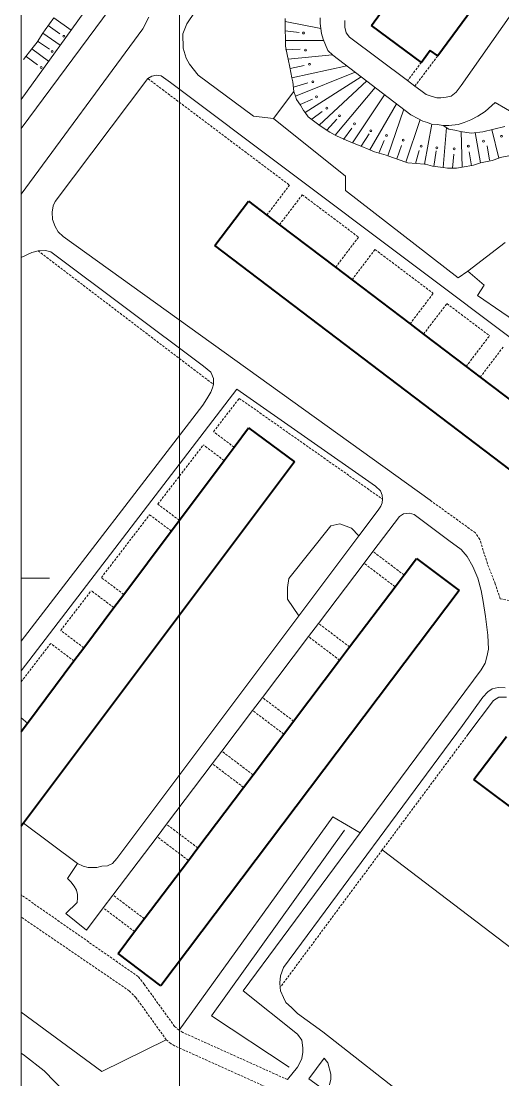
# Model space of a CAD drawing. Extents: x 1000 to 4000, y -5000 to -1000.
# Drawn here: x 1000 to 1101.7, y -2705.9 to -2482.5 of the extents above; entities that cross this region are included whole.
import ezdxf

# ---------------------------------------------------------------- set-up
doc = ezdxf.new("R2010")
doc.units = 0
doc.header["$MEASUREMENT"] = 0
doc.linetypes.add('DASHED', pattern=[0.75, 0.5, -0.25])
for name, color, linetype in [('1', 7, 'CONTINUOUS'), ('11', 7, 'CONTINUOUS'), ('24', 7, 'CONTINUOUS'), ('37', 7, 'CONTINUOUS'), ('40', 7, 'CONTINUOUS'), ('6', 7, 'CONTINUOUS'), ('границы команд_1', 10, 'CONTINUOUS')]:
    doc.layers.add(name, color=color, linetype=linetype)

msp = doc.modelspace()

# ---------------------------------------------------------------- linework, layer by layer
at = {"layer": '1', "color": 253, "linetype": 'Continuous', "lineweight": 0}
for p, q in [((1000, -2000), (1000, -3000)), ((1005.96, -2600), (1000, -2600))]:
    msp.add_line(p, q, dxfattribs=at)
at = {"layer": '11', "color": 253, "linetype": 'Continuous', "lineweight": 0}
for p, q in [((1033.33, -2695.44), (1065.83, -2650.37)), ((1065.83, -2650.37), (1071.59, -2653.76)), ((1076.25, -2657.36), (1145.12, -2709.84)), ((1000, -2691.64), (1017.01, -2704.13)), ((1017.01, -2704.13), (1030.64, -2697.43))]:
    msp.add_line(p, q, dxfattribs=at)
at = {"layer": '24', "color": 253, "linetype": 'Continuous', "lineweight": 0}
for p, q in [((1118.39, -2459.65), (1092.92, -2496.03)), ((1000, -2505.08), (1023.73, -2473.14)), ((1000, -2498.96), (1015.73, -2477.12)), ((1034.96, -2482.99), (1038.34, -2477.96)), ((1025.68, -2484.09), (1026.97, -2481.62)), ((1063.1, -2481.74), (1063.1, -2482.95)), ((1068.37, -2483.74), (1068.37, -2482.33)), ((1025.68, -2484.09), (1000, -2518.99)), ((1034.17, -2485.1), (1034.96, -2482.99)), ((1063.1, -2482.95), (1063.42, -2485.05)), ((1068.61, -2484.91), (1068.37, -2483.74)), ((1034.21, -2488.13), (1034.17, -2485.1)), ((1063.42, -2485.05), (1063.8, -2486.26)), ((1063.8, -2486.26), (1064.24, -2487.47)), ((1069.31, -2485.85), (1068.61, -2484.91)), ((1081.6, -2495.01), (1069.31, -2485.85)), ((1034.83, -2490.26), (1034.21, -2488.13)), ((1064.24, -2487.47), (1064.75, -2488.62)), ((1064.75, -2488.62), (1065.83, -2489.63)), ((1035.53, -2491.55), (1034.83, -2490.26)), ((1065.83, -2489.63), (1082.28, -2502.19)), ((1037.35, -2493.84), (1035.53, -2491.55)), ((1007.21, -2520.51), (1026.77, -2494.58)), ((1026.77, -2494.58), (1027.56, -2494.05)), ((1027.56, -2494.05), (1028.58, -2493.82)), ((1028.58, -2493.82), (1029.55, -2494.01)), ((1029.55, -2494.01), (1031.53, -2495.4)), ((1031.53, -2495.4), (1276.24, -2679.07)), ((1049.05, -2502.51), (1037.35, -2493.84)), ((1083.14, -2496.16), (1081.6, -2495.01)), ((1084.38, -2497.08), (1083.14, -2496.16)), ((1085.55, -2497.9), (1084.38, -2497.08)), ((1086.6, -2498.25), (1085.55, -2497.9)), ((1091.87, -2497.43), (1090.82, -2498.25)), ((1092.92, -2496.03), (1091.87, -2497.43)), ((1087.77, -2498.6), (1086.6, -2498.25)), ((1088.59, -2498.6), (1087.77, -2498.6)), ((1089.76, -2498.49), (1088.59, -2498.6)), ((1090.82, -2498.25), (1089.76, -2498.49)), ((1097.96, -2501.49), (1100.12, -2499.6)), ((1100.12, -2499.6), (1104.45, -2502.17)), ((1053.26, -2502.97), (1049.05, -2502.51)), ((1082.28, -2502.19), (1083.93, -2503.08)), ((1094.97, -2503.27), (1096.43, -2502.51)), ((1096.43, -2502.51), (1097.96, -2501.49)), ((1068.48, -2515.16), (1053.26, -2502.97)), ((1083.93, -2503.08), (1084.82, -2503.53)), ((1084.82, -2503.53), (1085.77, -2503.85)), ((1085.77, -2503.85), (1086.66, -2504.16)), ((1086.66, -2504.16), (1087.87, -2504.29)), ((1087.87, -2504.29), (1089.14, -2504.48)), ((1089.14, -2504.48), (1090.29, -2504.48)), ((1090.29, -2504.48), (1092.24, -2504.29)), ((1092.24, -2504.29), (1093.51, -2503.85)), ((1093.51, -2503.85), (1094.97, -2503.27)), ((1068.48, -2518.21), (1068.48, -2515.16)), ((1092.29, -2536.64), (1068.48, -2518.21)), ((1006.55, -2522.8), (1006.75, -2521.44)), ((1006.75, -2521.44), (1007.21, -2520.51)), ((1006.65, -2524.28), (1006.55, -2522.8)), ((1007.15, -2525.81), (1006.65, -2524.28)), ((1007.8, -2526.95), (1007.15, -2525.81)), ((1008.85, -2527.89), (1007.8, -2526.95)), ((1086.36, -2583.58), (1008.85, -2527.89)), ((1002.28, -2531.28), (1000, -2532.35)), ((1003.57, -2530.93), (1002.28, -2531.28)), ((1005.11, -2530.84), (1003.57, -2530.93)), ((1006.25, -2531.17), (1005.11, -2530.84)), ((1038.51, -2555.27), (1006.25, -2531.17)), ((1094.28, -2535.23), (1092.29, -2536.64)), ((1097.79, -2538.16), (1094.28, -2535.23)), ((1096.39, -2540.39), (1097.79, -2538.16)), ((1106.81, -2547.53), (1096.39, -2540.39)), ((1040.03, -2556.55), (1038.51, -2555.27)), ((1040.61, -2557.84), (1040.03, -2556.55)), ((1040.61, -2559.13), (1040.61, -2557.84)), ((1045.55, -2560.15), (1000, -2619.56)), ((1040.03, -2560.77), (1040.38, -2559.84)), ((1040.38, -2559.84), (1040.61, -2559.13)), ((1074.8, -2580.62), (1045.55, -2560.15)), ((1038.39, -2563.47), (1039.21, -2562.18)), ((1039.21, -2562.18), (1040.03, -2560.77)), ((1000, -2613.32), (1038.39, -2563.47)), ((1075.85, -2581.56), (1074.8, -2580.62)), ((1076.2, -2582.49), (1075.85, -2581.56)), ((1076.29, -2583.34), (1076.2, -2582.49)), ((1075.38, -2585.66), (1075.97, -2584.84)), ((1075.97, -2584.84), (1076.2, -2584.13)), ((1076.2, -2584.13), (1076.29, -2583.34)), ((1071.33, -2591.07), (1075.38, -2585.66)), ((1079.91, -2587.03), (1074.29, -2594.39)), ((1080.73, -2586.45), (1079.91, -2587.03)), ((1081.97, -2586.29), (1080.73, -2586.45)), ((1082.95, -2586.56), (1081.97, -2586.29)), ((1090.33, -2592.07), (1082.95, -2586.56)), ((1058.65, -2607.95), (1071.33, -2591.07)), ((1092.9, -2593.94), (1090.33, -2592.07)), ((1094.19, -2595.47), (1092.9, -2593.94)), ((1074.29, -2594.39), (1072.4, -2596.87)), ((1095.36, -2597.57), (1094.19, -2595.47)), ((1072.4, -2596.87), (1062.79, -2609.57)), ((1096.41, -2600.03), (1095.36, -2597.57)), ((1097.11, -2602.61), (1096.41, -2600.03)), ((1097.58, -2604.96), (1097.11, -2602.61)), ((1098.06, -2608.09), (1097.58, -2604.96)), ((1020.22, -2659.18), (1058.65, -2607.95)), ((1062.79, -2609.57), (1060.68, -2612.36)), ((1098.53, -2612.07), (1098.06, -2608.09)), ((1098.65, -2615), (1098.53, -2612.07)), ((1060.68, -2612.36), (1050.94, -2625.22)), ((1098.3, -2616.64), (1098.65, -2615)), ((1097.12, -2619.33), (1097.94, -2617.93)), ((1097.94, -2617.93), (1098.3, -2616.64)), ((1071.59, -2653.76), (1097.12, -2619.33)), ((1099.48, -2623.4), (1100.7, -2623.09)), ((1100.7, -2623.09), (1102.18, -2623.16)), ((1050.94, -2625.22), (1048.88, -2627.95)), ((1093.16, -2631.13), (1097.49, -2625.16)), ((1097.49, -2625.16), (1098.55, -2623.98)), ((1098.55, -2623.98), (1099.48, -2623.4)), ((1099.72, -2625.86), (1100.85, -2625.1)), ((1100.85, -2625.1), (1102.47, -2625.13)), ((1094.33, -2633.01), (1099.72, -2625.86)), ((1000, -2629.51), (1001.33, -2630.59)), ((1048.88, -2627.95), (1042.37, -2636.54)), ((1055.41, -2682.21), (1093.16, -2631.13)), ((1042.37, -2636.54), (1040.36, -2639.19)), ((1040.36, -2639.19), (1030.7, -2651.95)), ((1030.7, -2651.95), (1028.7, -2654.59)), ((1046.86, -2687.09), (1071.59, -2653.76)), ((1028.7, -2654.59), (1019.38, -2666.9)), ((1009.8, -2663.4), (1011.91, -2660.24)), ((1011.91, -2660.24), (1013.08, -2660.82)), ((1013.08, -2660.82), (1014.13, -2661.06)), ((1014.13, -2661.06), (1015.18, -2661.06)), ((1015.18, -2661.06), (1016, -2661.06)), ((1016, -2661.06), (1017.06, -2660.82)), ((1017.06, -2660.82), (1018.23, -2660.71)), ((1018.23, -2660.71), (1019.28, -2660.24)), ((1019.28, -2660.24), (1020.22, -2659.18)), ((1010.5, -2664.11), (1009.8, -2663.4)), ((1011.21, -2665.04), (1010.5, -2664.11)), ((1011.67, -2665.86), (1011.21, -2665.04)), ((1011.91, -2666.8), (1011.67, -2665.86)), ((1011.79, -2668.44), (1011.91, -2667.5)), ((1011.91, -2667.5), (1011.91, -2666.8)), ((1019.38, -2666.9), (1017.33, -2669.61)), ((1009.45, -2670.78), (1011.79, -2668.44)), ((1017.33, -2669.61), (1013.78, -2674.3)), ((1013.78, -2674.3), (1009.45, -2670.78)), ((1054.78, -2683.94), (1055.41, -2682.21)), ((1054.63, -2685.46), (1054.78, -2683.94)), ((1054.7, -2686.39), (1054.63, -2685.46)), ((1058.32, -2696.23), (1046.86, -2687.09)), ((1054.75, -2687.09), (1054.7, -2686.39)), ((1055.41, -2688.53), (1054.75, -2687.09)), ((1055.88, -2689.59), (1055.41, -2688.53)), ((1057.05, -2690.64), (1055.88, -2689.59)), ((1058.34, -2691.93), (1057.05, -2690.64)), ((1063.69, -2695.77), (1058.34, -2691.93)), ((1059.26, -2697.52), (1058.32, -2696.23)), ((1083.35, -2711.12), (1063.69, -2695.77)), ((1059.49, -2699.16), (1059.26, -2697.52)), ((1059.49, -2700.09), (1059.49, -2699.16)), ((1058.91, -2702.2), (1059.26, -2701.38)), ((1059.26, -2701.38), (1059.49, -2700.09)), ((1063.97, -2701.32), (1060.75, -2705.66)), ((1064.5, -2701.97), (1063.97, -2701.32)), ((1056.22, -2705.85), (1058.32, -2703.26)), ((1058.32, -2703.26), (1058.91, -2702.2)), ((1064.73, -2702.34), (1064.5, -2701.97)), ((1065.39, -2704.71), (1064.73, -2702.34)), ((1060.75, -2705.66), (1064.3, -2708.3)), ((1065.12, -2706.95), (1065.39, -2705.76)), ((1065.39, -2705.76), (1065.39, -2704.71))]:
    msp.add_line(p, q, dxfattribs=at)
at = {"layer": '24', "color": 253, "linetype": 'DASHED', "lineweight": 0}
for p, q in [((1084.51, -2491.16), (1081.6, -2495.01)), ((1087.95, -2489.8), (1083.14, -2496.16)), ((1026.77, -2494.58), (1056.66, -2517.07)), ((1051.87, -2523.38), (1056.66, -2517.07)), ((1054.55, -2525.42), (1059.36, -2519.1)), ((1059.36, -2519.1), (1071.23, -2528.03)), ((1066.39, -2534.41), (1071.23, -2528.03)), ((1003.57, -2530.93), (1040.61, -2559.13)), ((1069.86, -2537.04), (1074.71, -2530.65)), ((1074.71, -2530.65), (1087.01, -2539.9)), ((1082.11, -2546.35), (1087.01, -2539.9)), ((1084.96, -2548.52), (1089.88, -2542.06)), ((1089.88, -2542.06), (1098.89, -2548.84)), ((1093.95, -2555.35), (1098.89, -2548.84)), ((1096.93, -2557.61), (1101.88, -2551.09)), ((1040.62, -2569.11), (1046.05, -2562.06)), ((1046.05, -2562.06), (1076.29, -2583.34)), ((1044.97, -2572.37), (1040.62, -2569.11)), ((1028.86, -2584.39), (1038.48, -2571.89)), ((1042.86, -2575.18), (1038.48, -2571.89)), ((1033.4, -2587.8), (1028.86, -2584.39)), ((1095.9, -2590.45), (1086.36, -2583.58)), ((1016.93, -2599.9), (1027.13, -2586.64)), ((1031.7, -2590.07), (1027.13, -2586.64)), ((1096.84, -2591.85), (1095.9, -2590.45)), ((1098.47, -2597.01), (1096.84, -2591.85)), ((1080.84, -2599.34), (1074.29, -2594.39)), ((1078.96, -2601.82), (1072.4, -2596.87)), ((1100.11, -2601.22), (1098.47, -2597.01)), ((1021.67, -2603.45), (1016.93, -2599.9)), ((1008.35, -2611.05), (1014.8, -2602.66)), ((1019.58, -2606.24), (1014.8, -2602.66)), ((1101.15, -2604.39), (1100.11, -2601.22)), ((1116.36, -2607.2), (1101.15, -2604.39)), ((1069.35, -2614.53), (1062.79, -2609.57)), ((1013.23, -2614.71), (1008.35, -2611.05)), ((1000, -2621.9), (1006.23, -2613.8)), ((1011.15, -2617.49), (1006.23, -2613.8)), ((1067.25, -2617.32), (1060.68, -2612.36)), ((1057.52, -2630.19), (1050.94, -2625.22)), ((1055.46, -2632.92), (1048.88, -2627.95)), ((1094.33, -2633.01), (1076.25, -2657.36)), ((1048.96, -2641.52), (1042.37, -2636.54)), ((1046.95, -2644.17), (1040.36, -2639.19)), ((1037.3, -2656.94), (1030.7, -2651.95)), ((1035.31, -2659.58), (1028.7, -2654.59)), ((1076.25, -2657.36), (1054.7, -2686.39)), ((1024.71, -2684.11), (1000, -2666.86)), ((1025.99, -2671.9), (1019.38, -2666.9)), ((1023.95, -2674.61), (1017.33, -2669.61)), ((1022.82, -2687.14), (1000, -2671.53)), ((1025.98, -2685.73), (1024.71, -2684.11)), ((1032.4, -2694.62), (1025.98, -2685.73)), ((1024.23, -2688.54), (1022.82, -2687.14)), ((1030.64, -2697.43), (1024.23, -2688.54)), ((1033.33, -2695.44), (1032.4, -2694.62)), ((1034.15, -2695.91), (1033.33, -2695.44)), ((1056.22, -2705.85), (1034.15, -2695.91)), ((1031.58, -2698.25), (1030.64, -2697.43)), ((1032.4, -2698.72), (1031.58, -2698.25)), ((1054.37, -2708.61), (1032.4, -2698.72))]:
    msp.add_line(p, q, dxfattribs=at)
at = {"layer": '37', "color": 253, "linetype": 'Continuous', "lineweight": 0}
for p, q in [((1005.09, -2484.29), (1006.88, -2481.74)), ((1006.88, -2481.74), (1010.54, -2484.32)), ((1055.76, -2482.52), (1055.76, -2481.89)), ((1004.59, -2485.02), (1005.09, -2484.29)), ((1005.73, -2483.38), (1008.18, -2485.1)), ((1055.76, -2482.52), (1063.25, -2483.97)), ((1055.76, -2482.8), (1055.76, -2482.52)), ((1055.76, -2484.37), (1055.76, -2482.8)), ((1055.84, -2486.03), (1055.76, -2484.37)), ((1055.76, -2484.52), (1058.73, -2484.84)), ((1002.28, -2488.28), (1003.35, -2486.85)), ((1003.35, -2486.85), (1004.59, -2485.02)), ((1003.47, -2486.68), (1005.96, -2488.36)), ((1004.59, -2485.02), (1008.26, -2487.5)), ((1055.84, -2486.52), (1055.84, -2486.03)), ((1055.84, -2486.52), (1063.88, -2486.53)), ((1055.84, -2487.72), (1055.84, -2486.52)), ((1000.52, -2490.53), (1002.28, -2488.28)), ((1002.28, -2488.28), (1005.79, -2490.92)), ((1056.25, -2489.87), (1055.84, -2487.72)), ((1055.84, -2488.52), (1058.94, -2488.37)), ((1001.08, -2489.88), (1003.48, -2491.68)), ((1056.38, -2490.47), (1056.25, -2489.87)), ((1056.38, -2490.47), (1065.7, -2489.53)), ((1056.75, -2492.19), (1056.38, -2490.47)), ((1057.16, -2494.39), (1056.75, -2492.19)), ((1056.8, -2492.42), (1059.73, -2491.79)), ((1057.16, -2494.39), (1068.76, -2491.87)), ((1057.92, -2498.3), (1070.49, -2493.19)), ((1057.33, -2495.25), (1057.16, -2494.39)), ((1057.57, -2497.31), (1057.33, -2495.25)), ((1057.53, -2496.35), (1060.5, -2495.49)), ((1059.96, -2501.71), (1071.82, -2494.21)), ((1062.91, -2504.38), (1072.97, -2495.08)), ((1057.92, -2498.3), (1057.57, -2497.31)), ((1066.3, -2506.49), (1074.76, -2496.45)), ((1069.95, -2508.13), (1076.74, -2497.97)), ((1058.15, -2498.97), (1057.92, -2498.3)), ((1058.98, -2500.21), (1058.15, -2498.97)), ((1058.88, -2500.05), (1061.55, -2498.89)), ((1059.64, -2501.28), (1058.98, -2500.21)), ((1073.65, -2509.64), (1079.24, -2499.87)), ((1059.96, -2501.71), (1059.64, -2501.28)), ((1060.63, -2502.61), (1059.96, -2501.71)), ((1061.35, -2503.17), (1063.56, -2501.52)), ((1077.44, -2510.9), (1080.77, -2501.04)), ((1062.86, -2504.34), (1060.63, -2502.61)), ((1062.91, -2504.38), (1062.86, -2504.34)), ((1065.16, -2505.89), (1062.91, -2504.38)), ((1064.57, -2505.49), (1066.66, -2503.17)), ((1081.23, -2512.18), (1084.25, -2503.24)), ((1085.19, -2512.64), (1086.7, -2504.17)), ((1090.3, -2505.23), (1089.14, -2504.48)), ((1102.11, -2504.65), (1097.49, -2505.81)), ((1066.3, -2506.49), (1065.16, -2505.89)), ((1066.73, -2506.72), (1066.3, -2506.49)), ((1069.12, -2507.8), (1066.73, -2506.72)), ((1068.07, -2507.43), (1069.79, -2505.01)), ((1071.8, -2508.87), (1073.49, -2506.26)), ((1089.11, -2513.37), (1089.8, -2504.91)), ((1091.54, -2505.48), (1090.3, -2505.23)), ((1092.78, -2505.73), (1091.54, -2505.48)), ((1095.01, -2506.06), (1092.78, -2505.73)), ((1093.09, -2513.3), (1092.93, -2505.75)), ((1097.49, -2505.81), (1095.01, -2506.06)), ((1096.97, -2512.37), (1095.86, -2505.97)), ((1100.84, -2511.36), (1099.38, -2505.34)), ((1069.95, -2508.13), (1069.12, -2507.8)), ((1071.6, -2508.79), (1069.95, -2508.13)), ((1073.65, -2509.64), (1071.6, -2508.79)), ((1075.53, -2510.32), (1076.65, -2507.64)), ((1079.33, -2511.54), (1080.29, -2508.7)), ((1098.88, -2511.76), (1098.4, -2508.8)), ((1074.58, -2510.03), (1073.65, -2509.64)), ((1077.05, -2510.77), (1074.58, -2510.03)), ((1077.44, -2510.9), (1077.05, -2510.77)), ((1081.23, -2512.18), (1077.44, -2510.9)), ((1083.23, -2512.47), (1084.06, -2509.74)), ((1087.14, -2513.11), (1087.6, -2509.85)), ((1091.11, -2513.49), (1091.36, -2510.53)), ((1095.07, -2512.98), (1094.59, -2510.02)), ((1100.84, -2511.36), (1099.42, -2511.83)), ((1101.15, -2511.25), (1100.84, -2511.36)), ((1103.71, -2510.76), (1101.15, -2511.25)), ((1081.66, -2512.33), (1081.23, -2512.18)), ((1085.19, -2512.64), (1081.66, -2512.33)), ((1085.38, -2512.66), (1085.19, -2512.64)), ((1086.86, -2513.07), (1085.38, -2512.66)), ((1089.11, -2513.37), (1086.86, -2513.07)), ((1090, -2513.49), (1089.11, -2513.37)), ((1091.9, -2513.49), (1090, -2513.49)), ((1093.09, -2513.3), (1091.9, -2513.49)), ((1093.96, -2513.16), (1093.09, -2513.3)), ((1095.54, -2512.82), (1093.96, -2513.16)), ((1096.97, -2512.37), (1095.54, -2512.82)), ((1097.35, -2512.25), (1096.97, -2512.37)), ((1099.42, -2511.83), (1097.35, -2512.25))]:
    msp.add_line(p, q, dxfattribs=at)
for centre in [(1008.99, -2485.65), (1059.63, -2484.95), (1006.56, -2488.83), (1060.02, -2488.54), (1060.89, -2491.56), (1004.21, -2492.25), (1061.6, -2495.23), (1062.38, -2498.4), (1064.52, -2500.82), (1067.23, -2502.4), (1070.4, -2504.1), (1073.84, -2505.57), (1077.12, -2506.56), (1101.43, -2506.75), (1080.69, -2507.58), (1084.48, -2508.86), (1087.78, -2509.18), (1091.45, -2509.38), (1094.42, -2508.84), (1097.63, -2507.77)]:
    msp.add_circle(centre, 0.2, dxfattribs=at)
at = {"layer": '40', "color": 253, "linetype": 'Continuous', "lineweight": 0}
for p, q in [((1053.26, -2502.97), (1057.57, -2497.31)), ((1094.28, -2535.23), (1102.2, -2529.18)), ((1056.49, -2600.08), (1065.39, -2589)), ((1065.39, -2589), (1067.31, -2588.52)), ((1067.31, -2588.52), (1069.72, -2589.48)), ((1069.72, -2589.48), (1071.33, -2591.07)), ((1056.24, -2602.01), (1056.49, -2600.08)), ((1056.24, -2604.42), (1056.24, -2602.01)), ((1058.65, -2607.95), (1056.24, -2604.42)), ((1011.91, -2660.24), (1000.46, -2651.74)), ((1040.2, -2692.38), (1068.3, -2653.21)), ((1056.57, -2703.22), (1040.2, -2692.38)), ((1000.68, -2700.74), (1000, -2700.26)), ((1004.87, -2704.01), (1000.68, -2700.74)), ((1009.45, -2708.75), (1004.87, -2704.01))]:
    msp.add_line(p, q, dxfattribs=at)
at = {"layer": '6', "color": 253, "linetype": 'Continuous', "lineweight": 40}
for p, q in [((1099.93, -2473.56), (1087.95, -2489.8)), ((1073.95, -2483.38), (1075.87, -2480.78)), ((1084.51, -2491.16), (1073.95, -2483.38)), ((1086.37, -2488.64), (1084.51, -2491.16)), ((1087.95, -2489.8), (1086.37, -2488.64)), ((1040.91, -2529.8), (1048.01, -2520.45)), ((1048.01, -2520.45), (1051.87, -2523.38)), ((1051.87, -2523.38), (1054.55, -2525.42)), ((1054.55, -2525.42), (1066.39, -2534.41)), ((1123.66, -2592.65), (1040.91, -2529.8)), ((1066.39, -2534.41), (1069.86, -2537.04)), ((1069.86, -2537.04), (1082.11, -2546.35)), ((1082.11, -2546.35), (1084.96, -2548.52)), ((1084.96, -2548.52), (1093.95, -2555.35)), ((1093.95, -2555.35), (1096.93, -2557.61)), ((1096.93, -2557.61), (1108.97, -2566.76)), ((1044.97, -2572.37), (1048.01, -2568.31)), ((1048.01, -2568.31), (1057.68, -2575.49)), ((1042.86, -2575.18), (1044.97, -2572.37)), ((1057.68, -2575.49), (1000.46, -2651.74)), ((1033.4, -2587.8), (1042.86, -2575.18)), ((1031.7, -2590.07), (1033.4, -2587.8)), ((1021.67, -2603.45), (1031.7, -2590.07)), ((1080.84, -2599.34), (1083.48, -2595.84)), ((1083.48, -2595.84), (1092.49, -2602.65)), ((1078.96, -2601.82), (1080.84, -2599.34)), ((1092.49, -2602.65), (1029.48, -2686.04)), ((1069.35, -2614.53), (1078.96, -2601.82)), ((1019.58, -2606.24), (1021.67, -2603.45)), ((1013.23, -2614.71), (1019.58, -2606.24)), ((1011.15, -2617.49), (1013.23, -2614.71)), ((1067.25, -2617.32), (1069.35, -2614.53)), ((1001.33, -2630.59), (1011.15, -2617.49)), ((1057.52, -2630.19), (1067.25, -2617.32)), ((1000, -2632.36), (1001.33, -2630.59)), ((1055.46, -2632.92), (1057.52, -2630.19)), ((1048.96, -2641.52), (1055.46, -2632.92)), ((1095.61, -2642.52), (1102.47, -2633.42)), ((1046.95, -2644.17), (1048.96, -2641.52)), ((1222.09, -2737.87), (1095.61, -2642.52)), ((1037.3, -2656.94), (1046.95, -2644.17)), ((1000.46, -2651.74), (1000, -2652.35)), ((1035.31, -2659.58), (1037.3, -2656.94)), ((1025.99, -2671.9), (1035.31, -2659.58)), ((1023.95, -2674.61), (1025.99, -2671.9)), ((1020.46, -2679.22), (1023.95, -2674.61)), ((1029.48, -2686.04), (1020.46, -2679.22))]:
    msp.add_line(p, q, dxfattribs=at)
at = {"layer": 'границы команд_1', "color": 251, "lineweight": 0}
msp.add_lwpolyline([(1033.44, -1863.26), (3102.46, -1863.26), (3102.46, -4710.9), (1033.44, -4710.9)], close=True, dxfattribs=at)

doc.saveas('drawing.dxf')
